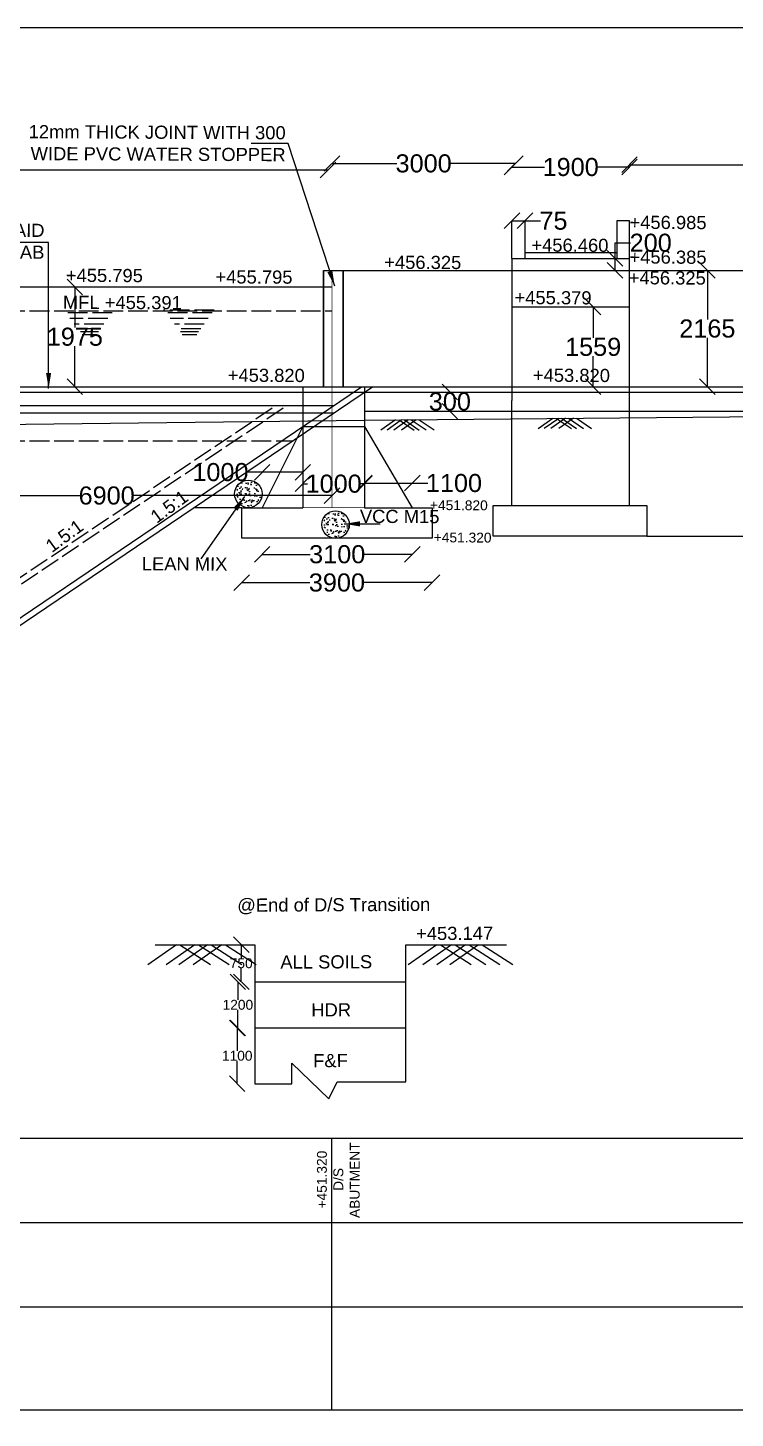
# Model space of a CAD drawing. Header units: millimetres. Extents: x 5124 to 7521686, y 2311 to 91894499.
# Drawn here: x 3772680 to 3776987, y 45946881 to 45955344 of the extents above; entities that cross this region are included whole.
import ezdxf

# ---------------------------------------------------------------- set-up
doc = ezdxf.new("R2010")
doc.units = ezdxf.units.MM
doc.header["$MEASUREMENT"] = 0
doc.linetypes.add('ACAD_ISO02W100', pattern=[15, 12, -3])
for name, color, linetype in [('DIMENSION', 7, 'Continuous'), ('DRAWING', 7, 'Continuous'), ('TEXT', 7, 'Continuous')]:
    doc.layers.add(name, color=color, linetype=linetype)
doc.styles.get("Standard").update_dxf_attribs({"font": 'arial.ttf', "height": 90})
doc.dimstyles.get("Standard").update_dxf_attribs({"dimtxt": 200, "dimasz": 110, "dimexe": 0.18, "dimexo": 0.0625, "dimgap": 0.09, "dimtad": 0, "dimtih": 1, "dimtoh": 1, "dimdec": 0, "dimzin": 0, "dimdsep": 46, "dimtxsty": 'Standard', "dimblk": 'OBLIQUE', "dimcen": 0.09, "dimse1": 1, "dimse2": 1, "dimadec": 0, "dimazin": 0, "dimtfac": 1, "dimtdec": 0, "dimtofl": 0, "dimtmove": 0, "dimatfit": 3, "dimfxl": 1, "dimtolj": 1, "dimtzin": 0, "dimarcsym": 0})

# ---------------------------------------------------------------- blocks, each defined once
blk = doc.blocks.new('_Oblique')
at = {"color": 0, "linetype": 'ByBlock', "lineweight": -2}
blk.add_line((-0.5, -0.5), (0.5, 0.5), dxfattribs=at)
blk = doc.blocks.new('*D80')
at = {"layer": 'Defpoints', "color": 0, "linetype": 'Continuous', "transparency": 16777216}
for p in [(3765751, 45954518.5), (3774507.5, 45954490.5), (3774507.5, 45954478.5)]:
    blk.add_point(p, dxfattribs=at)
at = {"layer": 'DIMENSION', "color": 0, "linetype": 'Continuous', "lineweight": -2, "transparency": 16777216}
for p, q in [((3765751, 45954478.5), (3769921.4, 45954478.5)), ((3774507.5, 45954478.5), (3770337.1, 45954478.5))]:
    blk.add_line(p, q, dxfattribs=at)
at = {"layer": 'DIMENSION', "color": 0, "linetype": 'Continuous', "lineweight": -2, "transparency": 16777216, "xscale": 95, "yscale": 95, "zscale": 95, "rotation": 180}
blk.add_blockref('_Oblique', (3765751, 45954478.5), dxfattribs=at)
at = {"layer": 'DIMENSION', "color": 0, "linetype": 'Continuous', "lineweight": -2, "transparency": 16777216, "xscale": 95, "yscale": 95, "zscale": 95}
blk.add_blockref('_Oblique', (3774507.5, 45954478.5), dxfattribs=at)
at = {"layer": 'DIMENSION', "color": 0, "linetype": 'Continuous', "transparency": 16777216, "insert": (3770129.2, 45954478.5), "char_height": 110, "attachment_point": 5}
blk.add_mtext('\\A1;23700', dxfattribs=at)
blk = doc.blocks.new('*D77')
at = {"layer": 'Defpoints', "color": 0, "linetype": 'Continuous', "transparency": 16777216}
for p in [(3775648, 45954518.5), (3774532, 45953780.5), (3775648, 45953780.5)]:
    blk.add_point(p, dxfattribs=at)
at = {"layer": 'DIMENSION', "color": 0, "linetype": 'Continuous', "lineweight": -2, "transparency": 16777216}
for p, q in [((3774532, 45954518.5), (3774925.9, 45954518.5)), ((3775648, 45954518.5), (3775254.1, 45954518.5))]:
    blk.add_line(p, q, dxfattribs=at)
at = {"layer": 'DIMENSION', "color": 0, "linetype": 'Continuous', "lineweight": -2, "transparency": 16777216, "xscale": 95, "yscale": 95, "zscale": 95, "rotation": 180}
blk.add_blockref('_Oblique', (3774532, 45954518.5), dxfattribs=at)
at = {"layer": 'DIMENSION', "color": 0, "linetype": 'Continuous', "lineweight": -2, "transparency": 16777216, "xscale": 95, "yscale": 95, "zscale": 95}
blk.add_blockref('_Oblique', (3775648, 45954518.5), dxfattribs=at)
at = {"layer": 'DIMENSION', "color": 0, "linetype": 'Continuous', "transparency": 16777216, "insert": (3775090, 45954518.5), "char_height": 110, "attachment_point": 5}
blk.add_mtext('\\A1;3000', dxfattribs=at)
blk = doc.blocks.new('*D81')
at = {"layer": 'Defpoints', "color": 0, "linetype": 'Continuous', "transparency": 16777216}
for p in [(3775020.5, 45952573), (3774730, 45952423.5), (3775020.5, 45952423.5)]:
    blk.add_point(p, dxfattribs=at)
at = {"layer": 'DIMENSION', "color": 0, "linetype": 'Continuous', "lineweight": -2, "transparency": 16777216}
for p, q in [((3774730, 45952573), (3775020.5, 45952573)), ((3775020.5, 45952573), (3775115.5, 45952573))]:
    blk.add_line(p, q, dxfattribs=at)
at = {"layer": 'DIMENSION', "color": 0, "linetype": 'Continuous', "lineweight": -2, "transparency": 16777216, "xscale": 95, "yscale": 95, "zscale": 95, "rotation": 180}
blk.add_blockref('_Oblique', (3774730, 45952573), dxfattribs=at)
at = {"layer": 'DIMENSION', "color": 0, "linetype": 'Continuous', "lineweight": -2, "transparency": 16777216, "xscale": 95, "yscale": 95, "zscale": 95}
blk.add_blockref('_Oblique', (3775020.5, 45952573), dxfattribs=at)
at = {"layer": 'DIMENSION', "color": 0, "linetype": 'Continuous', "transparency": 16777216, "insert": (3775274.5, 45952573), "char_height": 110, "attachment_point": 5}
blk.add_mtext('\\A1;1100', dxfattribs=at)
blk = doc.blocks.new('*D82')
at = {"layer": 'Defpoints', "color": 0, "linetype": 'Continuous', "transparency": 16777216}
for p in [(3774354.5, 45952569), (3774354.5, 45952423.5), (3774730, 45952423.5)]:
    blk.add_point(p, dxfattribs=at)
at = {"layer": 'DIMENSION', "color": 0, "linetype": 'Continuous', "lineweight": -2, "transparency": 16777216}
for p, q in [((3774354.5, 45952569), (3774383.3, 45952569)), ((3774730, 45952569), (3774701.2, 45952569))]:
    blk.add_line(p, q, dxfattribs=at)
at = {"layer": 'DIMENSION', "color": 0, "linetype": 'Continuous', "lineweight": -2, "transparency": 16777216, "xscale": 95, "yscale": 95, "zscale": 95, "rotation": 180}
blk.add_blockref('_Oblique', (3774354.5, 45952569), dxfattribs=at)
at = {"layer": 'DIMENSION', "color": 0, "linetype": 'Continuous', "lineweight": -2, "transparency": 16777216, "xscale": 95, "yscale": 95, "zscale": 95}
blk.add_blockref('_Oblique', (3774730, 45952569), dxfattribs=at)
at = {"layer": 'DIMENSION', "color": 0, "linetype": 'Continuous', "transparency": 16777216, "insert": (3774542.3, 45952569), "char_height": 110, "attachment_point": 5}
blk.add_mtext('\\A1;1000', dxfattribs=at)
blk = doc.blocks.new('*D83')
at = {"layer": 'Defpoints', "color": 0, "linetype": 'Continuous', "transparency": 16777216}
for p in [(3774107, 45952639.5), (3774107, 45952423.5), (3774354.5, 45952423.5)]:
    blk.add_point(p, dxfattribs=at)
at = {"layer": 'DIMENSION', "color": 0, "linetype": 'Continuous', "lineweight": -2, "transparency": 16777216}
for p, q in [((3774107, 45952639.5), (3774012, 45952639.5)), ((3774354.5, 45952639.5), (3774107, 45952639.5))]:
    blk.add_line(p, q, dxfattribs=at)
at = {"layer": 'DIMENSION', "color": 0, "linetype": 'Continuous', "lineweight": -2, "transparency": 16777216, "xscale": 95, "yscale": 95, "zscale": 95, "rotation": 180}
blk.add_blockref('_Oblique', (3774107, 45952639.5), dxfattribs=at)
at = {"layer": 'DIMENSION', "color": 0, "linetype": 'Continuous', "lineweight": -2, "transparency": 16777216, "xscale": 95, "yscale": 95, "zscale": 95}
blk.add_blockref('_Oblique', (3774354.5, 45952639.5), dxfattribs=at)
at = {"layer": 'DIMENSION', "color": 0, "linetype": 'Continuous', "transparency": 16777216, "insert": (3773853, 45952639.5), "char_height": 110, "attachment_point": 5}
blk.add_mtext('\\A1;1000', dxfattribs=at)
blk = doc.blocks.new('*D78')
at = {"layer": 'Defpoints', "color": 0, "linetype": 'Continuous', "transparency": 16777216}
for p in [(3774107, 45952423.5), (3775020.5, 45952423.5), (3774107, 45952139.5)]:
    blk.add_point(p, dxfattribs=at)
at = {"layer": 'DIMENSION', "color": 0, "linetype": 'Continuous', "lineweight": -2, "transparency": 16777216}
for p, q in [((3774107, 45952139.5), (3774399.7, 45952139.5)), ((3775020.5, 45952139.5), (3774727.9, 45952139.5))]:
    blk.add_line(p, q, dxfattribs=at)
at = {"layer": 'DIMENSION', "color": 0, "linetype": 'Continuous', "lineweight": -2, "transparency": 16777216, "xscale": 95, "yscale": 95, "zscale": 95, "rotation": 180}
blk.add_blockref('_Oblique', (3774107, 45952139.5), dxfattribs=at)
at = {"layer": 'DIMENSION', "color": 0, "linetype": 'Continuous', "lineweight": -2, "transparency": 16777216, "xscale": 95, "yscale": 95, "zscale": 95}
blk.add_blockref('_Oblique', (3775020.5, 45952139.5), dxfattribs=at)
at = {"layer": 'DIMENSION', "color": 0, "linetype": 'Continuous', "transparency": 16777216, "insert": (3774563.8, 45952139.5), "char_height": 110, "attachment_point": 5}
blk.add_mtext('\\A1;3100', dxfattribs=at)
blk = doc.blocks.new('*D84')
at = {"layer": 'Defpoints', "color": 0, "linetype": 'Continuous', "transparency": 16777216}
for p in [(3773983, 45952237), (3775141, 45952237), (3773983, 45951967.5)]:
    blk.add_point(p, dxfattribs=at)
at = {"layer": 'DIMENSION', "color": 0, "linetype": 'Continuous', "lineweight": -2, "transparency": 16777216}
for p, q in [((3773983, 45951967.5), (3774397.9, 45951967.5)), ((3775141, 45951967.5), (3774726.1, 45951967.5))]:
    blk.add_line(p, q, dxfattribs=at)
at = {"layer": 'DIMENSION', "color": 0, "linetype": 'Continuous', "lineweight": -2, "transparency": 16777216, "xscale": 95, "yscale": 95, "zscale": 95, "rotation": 180}
blk.add_blockref('_Oblique', (3773983, 45951967.5), dxfattribs=at)
at = {"layer": 'DIMENSION', "color": 0, "linetype": 'Continuous', "lineweight": -2, "transparency": 16777216, "xscale": 95, "yscale": 95, "zscale": 95}
blk.add_blockref('_Oblique', (3775141, 45951967.5), dxfattribs=at)
at = {"layer": 'DIMENSION', "color": 0, "linetype": 'Continuous', "transparency": 16777216, "insert": (3774562, 45951967.5), "char_height": 110, "attachment_point": 5}
blk.add_mtext('\\A1;3900', dxfattribs=at)
blk = doc.blocks.new('*D86')
at = {"layer": 'Defpoints', "color": 0, "linetype": 'Continuous', "transparency": 16777216}
for p in [(3771789, 45952966), (3774532, 45952992.3), (3771789, 45952497)]:
    blk.add_point(p, dxfattribs=at)
at = {"layer": 'DIMENSION', "color": 0, "linetype": 'Continuous', "lineweight": -2, "transparency": 16777216}
for p, q in [((3771789, 45952497), (3772996.1, 45952497)), ((3774532, 45952497), (3773325, 45952497))]:
    blk.add_line(p, q, dxfattribs=at)
at = {"layer": 'DIMENSION', "color": 0, "linetype": 'Continuous', "lineweight": -2, "transparency": 16777216, "xscale": 95, "yscale": 95, "zscale": 95, "rotation": 180}
blk.add_blockref('_Oblique', (3771789, 45952497), dxfattribs=at)
at = {"layer": 'DIMENSION', "color": 0, "linetype": 'Continuous', "lineweight": -2, "transparency": 16777216, "xscale": 95, "yscale": 95, "zscale": 95}
blk.add_blockref('_Oblique', (3774532, 45952497), dxfattribs=at)
at = {"layer": 'DIMENSION', "color": 0, "linetype": 'Continuous', "transparency": 16777216, "insert": (3773160.5, 45952497), "char_height": 110, "attachment_point": 5}
blk.add_mtext('\\A1;6900', dxfattribs=at)
blk = doc.blocks.new('*D87')
at = {"layer": 'Defpoints', "color": 0, "linetype": 'Continuous', "transparency": 16777216}
for p in [(3772941, 45953767.5), (3772941, 45953159.5), (3772966.5, 45953159.5)]:
    blk.add_point(p, dxfattribs=at)
at = {"layer": 'DIMENSION', "color": 0, "linetype": 'Continuous', "lineweight": -2, "transparency": 16777216}
for p, q in [((3772966.5, 45953767.5), (3772966.5, 45953519.8)), ((3772966.5, 45953159.5), (3772966.5, 45953407.2))]:
    blk.add_line(p, q, dxfattribs=at)
at = {"layer": 'DIMENSION', "color": 0, "linetype": 'Continuous', "lineweight": -2, "transparency": 16777216, "xscale": 95, "yscale": 95, "zscale": 95}
for p, rotation in [((3772966.5, 45953767.5), 90), ((3772966.5, 45953159.5), 270)]:
    blk.add_blockref('_Oblique', p, dxfattribs=dict(at, rotation=rotation))
at = {"layer": 'DIMENSION', "color": 0, "linetype": 'Continuous', "transparency": 16777216, "insert": (3772966.5, 45953463.5), "char_height": 110, "attachment_point": 5}
blk.add_mtext('\\A1;1975', dxfattribs=at)
blk = doc.blocks.new('*D102')
at = {"layer": 'Defpoints', "color": 0, "linetype": 'Continuous', "transparency": 16777216}
for p in [(3775249.5, 45953127.5), (3775249.5, 45953127.5), (3775249.5, 45953011)]:
    blk.add_point(p, dxfattribs=at)
at = {"layer": 'DRAWING', "color": 0, "linetype": 'Continuous', "lineweight": -2, "transparency": 16777216}
for p, q in [((3775249.5, 45953127.5), (3775249.5, 45953125.5)), ((3775249.5, 45953011), (3775249.5, 45953013))]:
    blk.add_line(p, q, dxfattribs=at)
at = {"layer": 'DRAWING', "color": 0, "linetype": 'Continuous', "lineweight": -2, "transparency": 16777216, "xscale": 95, "yscale": 95, "zscale": 95}
for p, rotation in [((3775249.5, 45953127.5), 90), ((3775249.5, 45953011), 270)]:
    blk.add_blockref('_Oblique', p, dxfattribs=dict(at, rotation=rotation))
at = {"layer": 'DRAWING', "color": 0, "linetype": 'Continuous', "transparency": 16777216, "insert": (3775249.5, 45953069.2), "char_height": 110, "attachment_point": 5}
blk.add_mtext('\\A1;300', dxfattribs=at)
blk = doc.blocks.new('*D103')
at = {"layer": 'Defpoints', "color": 0, "linetype": 'Continuous', "transparency": 16777216}
for p in [(3776122, 45953644.5), (3776122, 45953159.5), (3776122, 45953159.5)]:
    blk.add_point(p, dxfattribs=at)
at = {"layer": 'DRAWING', "color": 0, "linetype": 'Continuous', "lineweight": -2, "transparency": 16777216}
for p, q in [((3776122, 45953644.5), (3776122, 45953458.3)), ((3776122, 45953159.5), (3776122, 45953345.7))]:
    blk.add_line(p, q, dxfattribs=at)
at = {"layer": 'DRAWING', "color": 0, "linetype": 'Continuous', "lineweight": -2, "transparency": 16777216, "xscale": 95, "yscale": 95, "zscale": 95}
for p, rotation in [((3776122, 45953644.5), 90), ((3776122, 45953159.5), 270)]:
    blk.add_blockref('_Oblique', p, dxfattribs=dict(at, rotation=rotation))
at = {"layer": 'DRAWING', "color": 0, "linetype": 'Continuous', "transparency": 16777216, "insert": (3776122, 45953402), "char_height": 110, "attachment_point": 5}
blk.add_mtext('\\A1;1559', dxfattribs=at)
blk = doc.blocks.new('*D104')
at = {"layer": 'Defpoints', "color": 0, "linetype": 'Continuous', "transparency": 16777216}
for p in [(3775985.2, 45953940.5), (3776255, 45953940.5), (3775985.2, 45953867.5)]:
    blk.add_point(p, dxfattribs=at)
at = {"layer": 'DRAWING', "color": 0, "linetype": 'Continuous', "lineweight": -2, "transparency": 16777216}
for p, q in [((3776255, 45953940.5), (3776255, 45954035.5)), ((3776255, 45954035.5), (3776350, 45954035.5)), ((3776255, 45953867.5), (3776255, 45953940.5))]:
    blk.add_line(p, q, dxfattribs=at)
at = {"layer": 'DRAWING', "color": 0, "linetype": 'Continuous', "lineweight": -2, "transparency": 16777216, "xscale": 95, "yscale": 95, "zscale": 95}
for p, rotation in [((3776255, 45953940.5), 90), ((3776255, 45953867.5), 270)]:
    blk.add_blockref('_Oblique', p, dxfattribs=dict(at, rotation=rotation))
at = {"layer": 'DRAWING', "color": 0, "linetype": 'Continuous', "transparency": 16777216, "insert": (3776472.3, 45954035.5), "char_height": 110, "attachment_point": 5}
blk.add_mtext('\\A1;200', dxfattribs=at)
blk = doc.blocks.new('*D105')
at = {"layer": 'Defpoints', "color": 0, "linetype": 'Continuous', "transparency": 16777216}
for p in [(3775627.5, 45954170), (3775706.5, 45954170), (3775706.5, 45954170)]:
    blk.add_point(p, dxfattribs=at)
at = {"layer": 'DRAWING', "color": 0, "linetype": 'Continuous', "lineweight": -2, "transparency": 16777216}
for p, q in [((3775627.5, 45954170), (3775706.5, 45954170)), ((3775706.5, 45954170), (3775801.5, 45954170))]:
    blk.add_line(p, q, dxfattribs=at)
at = {"layer": 'DRAWING', "color": 0, "linetype": 'Continuous', "lineweight": -2, "transparency": 16777216, "xscale": 95, "yscale": 95, "zscale": 95, "rotation": 180}
blk.add_blockref('_Oblique', (3775627.5, 45954170), dxfattribs=at)
at = {"layer": 'DRAWING', "color": 0, "linetype": 'Continuous', "lineweight": -2, "transparency": 16777216, "xscale": 95, "yscale": 95, "zscale": 95}
blk.add_blockref('_Oblique', (3775706.5, 45954170), dxfattribs=at)
at = {"layer": 'DRAWING', "color": 0, "linetype": 'Continuous', "transparency": 16777216, "insert": (3775880.3, 45954170), "char_height": 110, "attachment_point": 5}
blk.add_mtext('\\A1;75', dxfattribs=at)
blk = doc.blocks.new('*D106')
at = {"layer": 'Defpoints', "color": 0, "linetype": 'Continuous', "transparency": 16777216}
for p in [(3776343, 45954496.5), (3775627.5, 45954170), (3776343, 45954170)]:
    blk.add_point(p, dxfattribs=at)
at = {"layer": 'DRAWING', "color": 0, "linetype": 'Continuous', "lineweight": -2, "transparency": 16777216}
for p, q in [((3775627.5, 45954496.5), (3775826.3, 45954496.5)), ((3776343, 45954496.5), (3776144.2, 45954496.5))]:
    blk.add_line(p, q, dxfattribs=at)
at = {"layer": 'DRAWING', "color": 0, "linetype": 'Continuous', "lineweight": -2, "transparency": 16777216, "xscale": 95, "yscale": 95, "zscale": 95, "rotation": 180}
blk.add_blockref('_Oblique', (3775627.5, 45954496.5), dxfattribs=at)
at = {"layer": 'DRAWING', "color": 0, "linetype": 'Continuous', "lineweight": -2, "transparency": 16777216, "xscale": 95, "yscale": 95, "zscale": 95}
blk.add_blockref('_Oblique', (3776343, 45954496.5), dxfattribs=at)
at = {"layer": 'DRAWING', "color": 0, "linetype": 'Continuous', "transparency": 16777216, "insert": (3775985.2, 45954496.5), "char_height": 110, "attachment_point": 5}
blk.add_mtext('\\A1;1900', dxfattribs=at)
blk = doc.blocks.new('*D107')
at = {"layer": 'Defpoints', "color": 0, "linetype": 'Continuous', "transparency": 16777216}
for p in [(3776343, 45954496.5), (3778726, 45954511), (3778726, 45953867.5)]:
    blk.add_point(p, dxfattribs=at)
at = {"layer": 'DRAWING', "color": 0, "linetype": 'Continuous', "lineweight": -2, "transparency": 16777216}
for p, q in [((3776343, 45954511), (3777370, 45954511)), ((3778726, 45954511), (3777698.9, 45954511))]:
    blk.add_line(p, q, dxfattribs=at)
at = {"layer": 'DRAWING', "color": 0, "linetype": 'Continuous', "lineweight": -2, "transparency": 16777216, "xscale": 95, "yscale": 95, "zscale": 95, "rotation": 180}
blk.add_blockref('_Oblique', (3776343, 45954511), dxfattribs=at)
at = {"layer": 'DRAWING', "color": 0, "linetype": 'Continuous', "lineweight": -2, "transparency": 16777216, "xscale": 95, "yscale": 95, "zscale": 95}
blk.add_blockref('_Oblique', (3778726, 45954511), dxfattribs=at)
at = {"layer": 'DRAWING', "color": 0, "linetype": 'Continuous', "transparency": 16777216, "insert": (3777534.5, 45954511), "char_height": 110, "attachment_point": 5}
blk.add_mtext('\\A1;6500', dxfattribs=at)
blk = doc.blocks.new('*D108')
at = {"layer": 'Defpoints', "color": 0, "linetype": 'Continuous', "transparency": 16777216}
for p in [(3776849, 45953867.5), (3776817, 45953159.5), (3776849, 45953159.5)]:
    blk.add_point(p, dxfattribs=at)
at = {"layer": 'DRAWING', "color": 0, "linetype": 'Continuous', "lineweight": -2, "transparency": 16777216}
for p, q in [((3776817, 45953867.5), (3776817, 45953569.8)), ((3776817, 45953159.5), (3776817, 45953457.2))]:
    blk.add_line(p, q, dxfattribs=at)
at = {"layer": 'DRAWING', "color": 0, "linetype": 'Continuous', "lineweight": -2, "transparency": 16777216, "xscale": 95, "yscale": 95, "zscale": 95}
for p, rotation in [((3776817, 45953867.5), 90), ((3776817, 45953159.5), 270)]:
    blk.add_blockref('_Oblique', p, dxfattribs=dict(at, rotation=rotation))
at = {"layer": 'DRAWING', "color": 0, "linetype": 'Continuous', "transparency": 16777216, "insert": (3776817, 45953513.5), "char_height": 110, "attachment_point": 5}
blk.add_mtext('\\A1;2165', dxfattribs=at)
blk = doc.blocks.new('*D128')
at = {"layer": 'Defpoints', "color": 0, "linetype": 'Continuous', "transparency": 16777216}
for p in [(3774063, 45949763), (3773979.5, 45949537.5), (3774063, 45949537.5)]:
    blk.add_point(p, dxfattribs=at)
at = {"layer": 'DRAWING', "color": 0, "linetype": 'Continuous', "lineweight": -2, "transparency": 16777216}
for p, q in [((3773979.5, 45949763), (3773979.5, 45949681)), ((3773979.5, 45949537.5), (3773979.5, 45949619.5))]:
    blk.add_line(p, q, dxfattribs=at)
at = {"layer": 'DRAWING', "color": 0, "linetype": 'Continuous', "lineweight": -2, "transparency": 16777216, "xscale": 95, "yscale": 95, "zscale": 95}
for p, rotation in [((3773979.5, 45949763), 90), ((3773979.5, 45949537.5), 270)]:
    blk.add_blockref('_Oblique', p, dxfattribs=dict(at, rotation=rotation))
at = {"layer": 'DRAWING', "color": 0, "linetype": 'Continuous', "transparency": 16777216, "insert": (3773979.5, 45949650.2), "char_height": 60, "attachment_point": 5}
blk.add_mtext('\\A1;750', dxfattribs=at)
blk = doc.blocks.new('*D129')
at = {"layer": 'Defpoints', "color": 0, "linetype": 'Continuous', "transparency": 16777216}
for p in [(3774063, 45949537.5), (3773959, 45949257), (3774063, 45949257)]:
    blk.add_point(p, dxfattribs=at)
at = {"layer": 'DRAWING', "color": 0, "linetype": 'Continuous', "lineweight": -2, "transparency": 16777216}
for p, q in [((3773959, 45949537.5), (3773959, 45949428)), ((3773959, 45949257), (3773959, 45949366.5))]:
    blk.add_line(p, q, dxfattribs=at)
at = {"layer": 'DRAWING', "color": 0, "linetype": 'Continuous', "lineweight": -2, "transparency": 16777216, "xscale": 95, "yscale": 95, "zscale": 95}
for p, rotation in [((3773959, 45949537.5), 90), ((3773959, 45949257), 270)]:
    blk.add_blockref('_Oblique', p, dxfattribs=dict(at, rotation=rotation))
at = {"layer": 'DRAWING', "color": 0, "linetype": 'Continuous', "transparency": 16777216, "insert": (3773959, 45949397.2), "char_height": 60, "attachment_point": 5}
blk.add_mtext('\\A1;1200', dxfattribs=at)
blk = doc.blocks.new('*D130')
at = {"layer": 'Defpoints', "color": 0, "linetype": 'Continuous', "transparency": 16777216}
for p in [(3774063, 45949257), (3773955, 45948917.5), (3774063, 45948917.5)]:
    blk.add_point(p, dxfattribs=at)
at = {"layer": 'DRAWING', "color": 0, "linetype": 'Continuous', "lineweight": -2, "transparency": 16777216}
for p, q in [((3773955, 45949257), (3773955, 45949118)), ((3773955, 45948917.5), (3773955, 45949056.5))]:
    blk.add_line(p, q, dxfattribs=at)
at = {"layer": 'DRAWING', "color": 0, "linetype": 'Continuous', "lineweight": -2, "transparency": 16777216, "xscale": 95, "yscale": 95, "zscale": 95}
for p, rotation in [((3773955, 45949257), 90), ((3773955, 45948917.5), 270)]:
    blk.add_blockref('_Oblique', p, dxfattribs=dict(at, rotation=rotation))
at = {"layer": 'DRAWING', "color": 0, "linetype": 'Continuous', "transparency": 16777216, "insert": (3773955, 45949087.2), "char_height": 60, "attachment_point": 5}
blk.add_mtext('\\A1;1100', dxfattribs=at)

msp = doc.modelspace()

# ---------------------------------------------------------------- hatches: boundary and pattern name
at = {"layer": 'DRAWING', "linetype": 'Continuous'}
h = msp.add_hatch(dxfattribs=at)
h.set_pattern_fill('AR-CONC', color=256, scale=10, style=0)
h.set_pattern_definition([(130, (7590111.09, 9.93), (-71.72601826, -6.2752135), [7.5, -82.5]), (185, (7590111.09, 9.93), (13.87513336, 75.21921337), [6, -66]), (79.5486, (7590105.115, 9.41), (-57.85093817, 68.94395421), [6.374019, -70.1142112]), (133.8158, (7590111.09, 29.93), (-106.72410486, -16.55190143), [11.25, -123.75]), (83.3644, (7590102.2, 28.55), (-93.46627055, 97.4117871), [9.5610288, -105.1713]), (188.8158, (7590111.09, 29.93), (-93.46619451, 97.4118601), [9, -99]), (159, (7590101.09, 24.93), (-59.69070521, -40.26188907), [7.5, -82.5]), (214, (7590101.09, 24.93), (-24.33153319, 72.5150045), [6, -66]), (108.5486, (7590096.12, 21.576), (-84.02226286, 32.25304967), [6.374019, -70.1142112]), (142.5, (7590111.092, 9.93), (-1.215985532, 33.289385383), [0, -65.2, 0, -67, 0, -66.25]), (172.5, (7590111.092, 9.93), (-26.306953744, 39.441171188), [0, -38.2, 0, -63.7, 0, -25.25]), (212.5, (7590133.392, 9.93), (-53.382243617, -2.255487173), [0, -25, 0, -78, 0, -103.5]), (222.5, (7590143.39, 9.93), (-58.318616934, 10.010498233), [0, -32.5, 0, -51.8, 0, -73.5])])
h.paths.add_polyline_path([(3774107, 45952507.4, 1), (3773939.2, 45952507.4, 1)])
h = msp.add_hatch(dxfattribs=at)
h.set_pattern_fill('AR-CONC', color=256, scale=10, style=0)
h.set_pattern_definition([(130, (7590641.52, -177), (-71.72601826, -6.2752135), [7.5, -82.5]), (185, (7590641.52, -177), (13.87513336, 75.21921337), [6, -66]), (79.5486, (7590635.54, -177.52), (-57.85093817, 68.94395421), [6.374019, -70.1142112]), (133.8158, (7590641.52, -157), (-106.72410486, -16.55190143), [11.25, -123.75]), (83.3644, (7590632.62, -158.38), (-93.46627055, 97.4117871), [9.5610288, -105.1713]), (188.8158, (7590641.52, -157), (-93.46619451, 97.4118601), [9, -99]), (159, (7590631.52, -162), (-59.69070521, -40.26188907), [7.5, -82.5]), (214, (7590631.52, -162), (-24.33153319, 72.5150045), [6, -66]), (108.5486, (7590626.544, -165.355), (-84.02226286, 32.25304967), [6.374019, -70.1142112]), (142.5, (7590641.518, -177), (-1.215985532, 33.289385383), [0, -65.2, 0, -67, 0, -66.25]), (172.5, (7590641.52, -177), (-26.306953744, 39.441171188), [0, -38.2, 0, -63.7, 0, -25.25]), (212.5, (7590663.818, -177), (-53.382243617, -2.255487173), [0, -25, 0, -78, 0, -103.5]), (222.5, (7590673.82, -177), (-58.318616934, 10.010498233), [0, -32.5, 0, -51.8, 0, -73.5])])
h.paths.add_polyline_path([(3774545, 45952237), (3774562, 45952237, 0.384803), (3774637.4, 45952320.5, 1), (3774469.6, 45952320.5, 0.384803)])

# ---------------------------------------------------------------- linework, layer by layer
at = {"layer": 'DRAWING', "linetype": 'ACAD_ISO02W100', "ltscale": 10}
for p, q in [((3773814.5, 45953626), (3773505.5, 45953626)), ((3773011.5, 45953478.5), (3773100, 45953478.5)), ((3773621, 45953478.5), (3773709.5, 45953478.5))]:
    msp.add_line(p, q, dxfattribs=at)
at = {"layer": 'DRAWING', "linetype": 'Continuous'}
for p, q in [((3774730, 45952956), (3778742.5, 45952994.5)), ((3771789, 45952922), (3774730, 45952956))]:
    msp.add_line(p, q, dxfattribs=at)
for points in [[(3796289, 45955344.5), (3753198, 45955344.5), (3753198, 45931724), (3796289, 45931724)], [(3775513, 45952437), (3776448.5, 45952437), (3776448.5, 45952250.5), (3775513, 45952250.5)], [(3753857, 45948586.5), (3783011, 45948586.5), (3783011, 45946931), (3753857, 45946931)]]:
    msp.add_lwpolyline(points, close=True, dxfattribs=at)
for points in [[(3775627.5, 45953940.5), (3775627.5, 45954170), (3775706.5, 45954170), (3775706.5, 45953940.5)], [(3776343, 45953940.5), (3776343, 45954170), (3776266, 45954170), (3776266, 45953940.5)], [(3775627.5, 45953940.5), (3776343, 45953940.5)], [(3776266, 45953975), (3775706.5, 45953975)], [(3774480, 45953867.5), (3778726, 45953867.5)], [(3770141.5, 45953767.5), (3774532, 45953767.5)], [(3770141.5, 45953159.5), (3778726, 45953159.5)], [(3770141.5, 45953127.5), (3778726, 45953127.5)], [(3770146, 45951588), (3772454.5, 45951588), (3774779.3, 45953159.5)], [(3770146, 45951625.5), (3772443, 45951625.5), (3774712.4, 45953159.5)], [(3774354.5, 45953159.5), (3774354.5, 45952423.5)], [(3774730, 45953159.5), (3774730, 45952423.5)], [(3770141.5, 45953046), (3774544.4, 45953046)], [(3770141.5, 45953001), (3774544.4, 45953001)], [(3774730, 45953011), (3778460.9, 45953011)], [(3775627.5, 45952437), (3775627.5, 45953075.5)], [(3776343, 45952437), (3776343, 45953075.5)], [(3774354.5, 45952917.6), (3774107, 45952423.5)], [(3774354.5, 45952917.6), (3774730, 45952917.6), (3775020.5, 45952423.5)], [(3774917.9, 45952957.8), (3774830.1, 45952895)], [(3774955, 45952958.2), (3774867.1, 45952895.4)], [(3774995.5, 45952958.5), (3774907.6, 45952895.7)], [(3774940.4, 45952958), (3775031.7, 45952895.8)], [(3775043.9, 45952959), (3774956.1, 45952896.2)], [(3774972.5, 45952958.3), (3775063.7, 45952896.1)], [(3775015, 45952958.7), (3775106.2, 45952896.5)], [(3775063.5, 45952959.2), (3775154.7, 45952897)], [(3775875.5, 45952967), (3775787.6, 45952904.2)], [(3775912.5, 45952967.3), (3775824.6, 45952904.5)], [(3775953, 45952967.7), (3775865.1, 45952904.9)], [(3775898, 45952967.2), (3775989.2, 45952905)], [(3776001.5, 45952968.2), (3775913.6, 45952905.4)], [(3775930, 45952967.5), (3776021.3, 45952905.3)], [(3775972.5, 45952967.9), (3776063.8, 45952905.7)], [(3776021, 45952968.4), (3776112.2, 45952906.2)], [(3773983, 45952423.5), (3773690.5, 45952423.5)], [(3774730, 45952423.5), (3775141, 45952423.5), (3775141, 45952237), (3773983, 45952237), (3773983, 45952423.5), (3774354.5, 45952423.5)], [(3776448.5, 45952250.5), (3778747.5, 45952250.5)], [(3773585, 45949763), (3773410.5, 45949640)], [(3773456, 45949763), (3774063, 45949763), (3774063, 45948917.5), (3774287.5, 45948917.5), (3774287.5, 45949042.5), (3774512.5, 45948826), (3774563, 45948929.5), (3774981, 45948929.5), (3774981, 45949763), (3775595, 45949763)], [(3773698, 45949763), (3773523.5, 45949640)], [(3773775, 45949763), (3773600.5, 45949640)], [(3773606.5, 45949763), (3773793.5, 45949643)], [(3773861.5, 45949763), (3773687, 45949640)], [(3773719.5, 45949763), (3773906.5, 45949643)], [(3773796.5, 45949763), (3773983.5, 45949643)], [(3773883, 45949763), (3774070, 45949643)], [(3775170.5, 45949763), (3774996, 45949640)], [(3775260.5, 45949763), (3775086, 45949640)], [(3775345.5, 45949763), (3775171, 45949640)], [(3775192, 45949763), (3775379, 45949643)], [(3775424.5, 45949763), (3775250, 45949640)], [(3775282, 45949763), (3775469, 45949643)], [(3775367, 45949763), (3775554, 45949643)], [(3775446, 45949763), (3775633, 45949643)], [(3774063, 45949537.5), (3774981, 45949537.5)], [(3774063, 45949257), (3774981, 45949257)], [(3774530, 45948586.5), (3774530, 45946931)], [(3753857, 45948073), (3783011, 45948073)], [(3753857, 45947559.5), (3783011, 45947559.5)]]:
    msp.add_lwpolyline(points, dxfattribs=at)
at = {"layer": 'DRAWING', "linetype": 'ACAD_ISO02W100', "ltscale": 10}
for points, const_width in [([(3775627.5, 45953940.5), (3775627.5, 45953075.5)], 8), ([(3776343, 45953940.5), (3776343, 45953075.5)], 8), ([(3774532, 45953867.5), (3774532, 45952423)], 5), ([(3775627.5, 45953644.5), (3776343, 45953644.5)], 8), ([(3774730, 45952423.5), (3774354.5, 45952423.5)], 5)]:
    msp.add_lwpolyline(points, dxfattribs=dict(at, const_width=const_width))
at = {"layer": 'DRAWING', "linetype": 'Continuous', "const_width": 10}
for points in [[(3774480, 45953159.5), (3774480, 45953867.5)], [(3774601, 45953159.5), (3774601, 45953867.5)]]:
    msp.add_lwpolyline(points, dxfattribs=at)
at = {"layer": 'DRAWING', "linetype": 'ACAD_ISO02W100', "ltscale": 10}
for points in [[(3770141.5, 45953622.5), (3774532, 45953622.5)], [(3773193.5, 45953609.8), (3772908.7, 45953609.8)], [(3773803, 45953609.8), (3773518.2, 45953609.8)], [(3773168, 45953574.1), (3772936.7, 45953574.1)], [(3773143.8, 45953540), (3772963.3, 45953540)], [(3773124.2, 45953512.5), (3772984.9, 45953512.5)], [(3773777.5, 45953574.1), (3773546.2, 45953574.1)], [(3773753.3, 45953540), (3773572.8, 45953540)], [(3773733.7, 45953512.5), (3773594.4, 45953512.5)], [(3773110.3, 45953493), (3773000.2, 45953493)], [(3773719.8, 45953493), (3773609.7, 45953493)], [(3772076.5, 45951625.5), (3774191.5, 45953046)], [(3772143, 45951625.5), (3774258, 45953046)], [(3770141.5, 45952829.5), (3774291.1, 45952829.5)]]:
    msp.add_lwpolyline(points, dxfattribs=at)
at = {"layer": 'DRAWING', "linetype": 'Continuous'}
for centre in [(3774023.1, 45952507.4), (3774553.5, 45952320.5)]:
    msp.add_circle(centre, 83.9, dxfattribs=at)

# ---------------------------------------------------------------- texts
at = {"layer": 'TEXT', "linetype": 'Continuous'}
for s, insert, char_height, width, attachment_point, rotation in [('12mm THICK JOINT WITH 300\\PWIDE PVC WATER STOPPER', (3774250.4, 45954745.6), 80, 1560.254, 3, 359.74924), (' +456.985', (3776812.4, 45954198.7), 80, 495.752, 3, 359.74924), ('75mm THICK W.C IN C.C M25 LAID\\POVER 250mm THICK TROUGH SLAB ', (3772782.2, 45954151.6), 80, 1996.587, 3, 359.74924), (' +456.460', (3776215.2, 45954060.2), 80, 495.752, 3, 359.74924), (' +456.325', (3775319.4, 45953955.7), 80, 495.752, 3, 359.74924), (' +456.385', (3776812.3, 45953987.7), 80, 495.752, 3, 359.74924), (' +455.795', (3773381.3, 45953876.2), 80, 495.752, 3, 359.74924), (' +455.795', (3774291.9, 45953866.7), 80, 495.752, 3, 359.74924), (' +456.325', (3776807.8, 45953861.2), 80, 495.752, 3, 359.74924), (' MFL +455.391', (3773618.1, 45953710.9), 80, 888.497, 3, 359.74924), (' +455.379', (3776112.4, 45953740.7), 80, 495.752, 3, 359.74924), (' +453.820', (3774366.9, 45953268.2), 80, 495.752, 3, 359.74924), (' +453.820', (3776224.4, 45953268.2), 80, 495.752, 3, 359.74924), ('1.5:1', (3773617.9, 45952535.9), 80, 495.752, 3, 36.26655), ('VCC M15', (3775186.4, 45952409.1), 80, 495.752, 3, 359.74924), (' +451.820', (3775480.4, 45952467.7), 60, 495.752, 3, 359.74924), ('1.5:1', (3772979.7, 45952357.7), 80, 495.752, 3, 36.26655), (' +451.320', (3775503.4, 45952271.2), 60, 495.752, 3, 359.74924), ('LEAN MIX', (3773895.9, 45952120.2), 80, 565.338, 3, 359.74924), ('@End of D/S Transition', (3773955, 45950044), 80, 1168.767, 1, 0.25076), ('+453.147', (3775043.7, 45949871.4), 80, 241.509, 1, 0.25076), ('ALL SOILS', (3774217.5, 45949697.5), 80, 816.407, 1, 0.25076), ('HDR', (3774405.9, 45949406.3), 80, 241.509, 1, 0.25076), ('F&F', (3774417.5, 45949097.5), 80, 241.509, 1, 0.25076)]:
    msp.add_mtext(s, dxfattribs=dict(at, insert=insert, char_height=char_height, width=width, attachment_point=attachment_point, rotation=rotation))
at = {"layer": 'TEXT', "insert": (3774440.5, 45948067.8), "char_height": 60, "width": 522.919, "attachment_point": 1, "rotation": 90}
msp.add_mtext('\\pi89.829;+451.320\\P\\pi197.02;D/S\\P\\pi31.794;ABUTMENT', dxfattribs=at)

# ---------------------------------------------------------------- dimensions: what is measured, and where the dimension line sits
at = {"layer": 'DIMENSION', "linetype": 'Continuous'}
dim = msp.add_linear_dim(base=(3774507.5, 45954478.5), p1=(3765751, 45954518.5), p2=(3774507.5, 45954490.5), text='23700', dimstyle='Standard', override={"dimasz": 95, "dimarcsym": 1}, dxfattribs=at)
dim.commit()
dim.dimension.update_dxf_attribs({"geometry": '*D80', "text_midpoint": (3770129.2, 45954478.5)})
for base, p1, p2, angle, text, picture, middle in [((3775648, 45954518.5), (3774532, 45953780.5), (3775648, 45953780.5), 180, '3000', '*D77', (3775090, 45954518.5)), ((3772966.5, 45953159.5), (3772941, 45953767.5), (3772941, 45953159.5), 90, '1975', '*D87', (3772966.5, 45953463.5)), ((3774107, 45952639.5), (3774354.5, 45952423.5), (3774107, 45952423.5), 180, '1000', '*D83', (3773853, 45952639.5)), ((3774354.5, 45952569), (3774730, 45952423.5), (3774354.5, 45952423.5), 180, '1000', '*D82', (3774542.3, 45952569)), ((3775020.5, 45952573), (3774730, 45952423.5), (3775020.5, 45952423.5), 180, '1100', '*D81', (3775274.5, 45952573)), ((3774107, 45952139.5), (3775020.5, 45952423.5), (3774107, 45952423.5), 180, '3100', '*D78', (3774563.8, 45952139.5)), ((3773983, 45951967.5), (3775141, 45952237), (3773983, 45952237), 180, '3900', '*D84', (3774562, 45951967.5))]:
    dim = msp.add_linear_dim(base=base, p1=p1, p2=p2, angle=angle, text=text, dimstyle='Standard', override={"dimasz": 95, "dimarcsym": 1}, dxfattribs=at)
    dim.commit()
    dim.dimension.update_dxf_attribs({"geometry": picture, "text_midpoint": middle})
dim = msp.add_linear_dim(base=(3771789, 45952497), p1=(3774532, 45952992.3), p2=(3771789, 45952966), angle=180, text='6900', dimstyle='Standard', override={"dimasz": 95, "dimarcsym": 1}, dxfattribs=at)
dim.commit()
dim.dimension.update_dxf_attribs({"geometry": '*D86', "text_midpoint": (3773160.5, 45952497), "dimtype": 160})
at = {"layer": 'DRAWING', "linetype": 'Continuous'}
for base, p1, p2, text, picture, middle in [((3776343, 45954496.5), (3775627.5, 45954170), (3776343, 45954170), '1900', '*D106', (3775985.2, 45954496.5)), ((3778726, 45954511), (3776343, 45954496.5), (3778726, 45953867.5), '6500', '*D107', (3777534.5, 45954511)), ((3775706.5, 45954170), (3775627.5, 45954170), (3775706.5, 45954170), '75', '*D105', (3775880.3, 45954170))]:
    dim = msp.add_linear_dim(base=base, p1=p1, p2=p2, text=text, dimstyle='Standard', override={"dimasz": 95, "dimarcsym": 1}, dxfattribs=at)
    dim.commit()
    dim.dimension.update_dxf_attribs({"geometry": picture, "text_midpoint": middle})
for base, p1, p2, text, picture, middle in [((3776255, 45953940.5), (3775985.2, 45953867.5), (3775985.2, 45953940.5), '200', '*D104', (3776472.3, 45954035.5)), ((3776817, 45953159.5), (3776849, 45953867.5), (3776849, 45953159.5), '2165', '*D108', (3776817, 45953513.5)), ((3776122, 45953159.5), (3776122, 45953644.5), (3776122, 45953159.5), '1559', '*D103', (3776122, 45953402)), ((3775249.5, 45953127.5), (3775249.5, 45953011), (3775249.5, 45953127.5), '300', '*D102', (3775249.5, 45953069.2)), ((3773979.5, 45949537.5), (3774063, 45949763), (3774063, 45949537.5), '750', '*D128', (3773979.5, 45949650.2)), ((3773959, 45949257), (3774063, 45949537.5), (3774063, 45949257), '1200', '*D129', (3773959, 45949397.2)), ((3773955, 45948917.5), (3774063, 45949257), (3774063, 45948917.5), '1100', '*D130', (3773955, 45949087.2))]:
    dim = msp.add_linear_dim(base=base, p1=p1, p2=p2, angle=90, text=text, dimstyle='Standard', override={"dimasz": 95, "dimarcsym": 1}, dxfattribs=at)
    dim.commit()
    dim.dimension.update_dxf_attribs({"geometry": picture, "text_midpoint": middle})

# ---------------------------------------------------------------- leaders
for points in [[(3774548.5, 45953771.5), (3774265.5, 45954640.5), (3774040, 45954640.5)], [(3772807, 45953148.5), (3772807, 45954037), (3772599.5, 45954037)], [(3773999.5, 45952491.5), (3773733.5, 45952113)], [(3774607, 45952325), (3774825, 45952325)]]:
    msp.add_leader(points, dimstyle='Standard', override={"dimasz": 95, "dimgap": 0.09, "dimtad": 0, "dimarcsym": 1}, dxfattribs=at)

doc.saveas('drawing.dxf')
